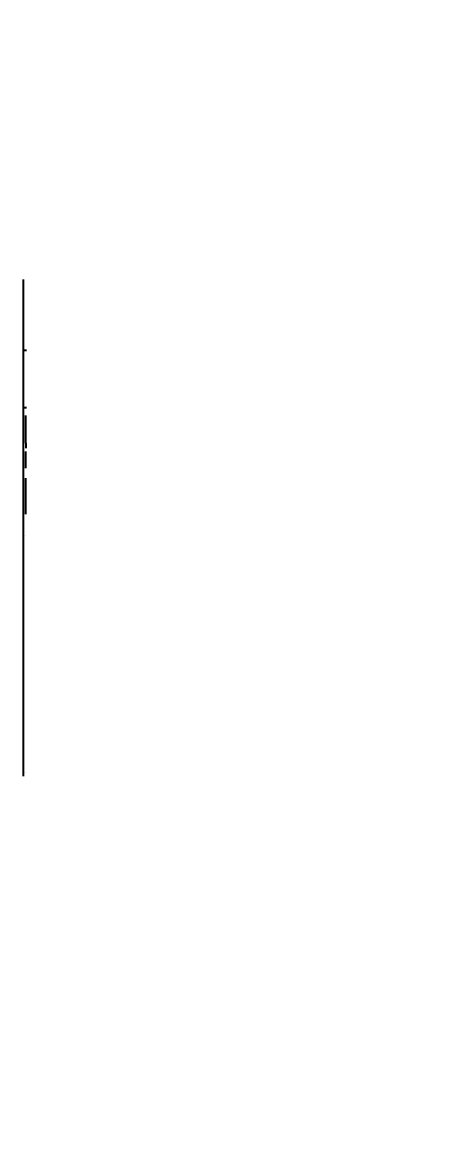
# Model space of a CAD drawing. Header units: millimetres. Extents: x 2 to 418, y 2 to 295.
# Drawn here: x 261.81 to 264.94, y 263.97 to 272.32 of the extents above; entities that cross this region are included whole.
import ezdxf

# ---------------------------------------------------------------- set-up
doc = ezdxf.new("R2010")
doc.units = ezdxf.units.MM
doc.styles.add('SLDTEXTSTYLE0', font='TXT', dxfattribs={"width": 0.75})
doc.dimstyles.new('SLDDIMSTYLE1', dxfattribs={"dimtxt": 3.175, "dimasz": 3.302, "dimexe": 0, "dimexo": 0.0625, "dimgap": 0.79375, "dimtad": 0, "dimtih": 1, "dimtoh": 1, "dimlfac": 15, "dimrnd": 1e-09, "dimzin": 4, "dimdsep": 46, "dimtxsty": 'SLDTEXTSTYLE0', "dimsah": 1, "dimcen": 0.09, "dimadec": 0, "dimazin": 1, "dimtfac": 1, "dimtofl": 0, "dimtmove": 0, "dimatfit": 3, "dimfxl": 0, "dimfrac": 2, "dimtolj": 1, "dimtzin": 12, "dimarcsym": 0})

# ---------------------------------------------------------------- blocks, each defined once
blk = doc.blocks.new('_D_23')
at = {"color": 7, "linetype": 'Continuous', "lineweight": 0}
for p, q in [((249.7638, 234.9342), (257.8972, 234.9342)), ((257.8972, 234.9342), (267.6294, 234.9342))]:
    blk.add_line(p, q, dxfattribs=at)
at = {"color": 7, "linetype": 'Continuous', "lineweight": 18}
for points in [[(249.7638, 234.9342), (253.0658, 234.4262), (253.0658, 235.4422)], [(257.8972, 234.9342), (254.5952, 235.4422), (254.5952, 234.4262)]]:
    blk.add_solid(points, dxfattribs=at)
at = {"color": 7, "linetype": 'Continuous', "lineweight": 18, "insert": (267.6294, 236.5068), "char_height": 3.175, "attachment_point": 1, "style": 'SLDTEXTSTYLE0'}
blk.add_mtext('122.00', dxfattribs=at)

msp = doc.modelspace()

# ---------------------------------------------------------------- linework, layer by layer
at = {"color": 7, "linetype": 'Continuous', "lineweight": 25}
for p, q in [((261.81806, 270.39064), (261.81806, 266.65731)), ((261.84324, 269.85797), (261.81806, 269.85797)), ((261.81806, 269.42859), (261.84324, 269.42859)), ((261.83718, 268.7701), (261.83718, 268.7701)), ((261.83718, 268.65749), (261.83718, 268.7701)), ((261.83718, 268.62731), (261.83718, 268.63612)), ((261.83718, 268.46372), (261.83718, 268.46372)), ((261.83718, 266.68791), (261.83718, 266.68791))]:
    msp.add_line(p, q, dxfattribs=at)
for points in [[(261.83718, 269.35622), (261.83718, 269.36026), (261.83718, 269.3643), (261.83718, 269.36834)], [(261.83718, 269.25949), (261.83718, 269.29109), (261.83718, 269.32366), (261.83718, 269.35622)], [(261.83718, 269.08673), (261.83718, 269.09076), (261.83718, 269.0948), (261.83718, 269.09884)], [(261.83718, 268.99002), (261.83718, 269.02161), (261.83718, 269.05417), (261.83718, 269.08673)], [(261.83718, 268.8614), (261.83718, 268.87031), (261.83718, 268.87923), (261.83718, 268.88814)], [(261.83718, 268.78926), (261.83718, 268.81316), (261.83718, 268.83728), (261.83718, 268.8614)]]:
    msp.add_open_spline(points, degree=3, dxfattribs=at)
for points, knots in [([(261.83718, 269.24279), (261.83718, 269.24279), (261.83718, 269.24447), (261.83718, 269.25046), (261.83718, 269.25477), (261.83718, 269.25949)], [0, 0, 0, 0, 0.5, 0.5, 1, 1, 1, 1]), ([(261.83718, 269.16124), (261.83718, 269.16518), (261.83718, 269.17304), (261.83718, 269.18482), (261.83718, 269.19654), (261.83718, 269.20821), (261.83718, 269.21981), (261.83718, 269.23137), (261.83718, 269.23898), (261.83718, 269.24279)], [0, 0, 0, 0, 0.1436344, 0.2864926, 0.428883, 0.571117, 0.7135074, 0.8563656, 1, 1, 1, 1]), ([(261.83718, 269.16124), (261.83718, 269.15281), (261.83718, 269.13816), (261.83718, 269.12694), (261.83718, 269.12217)], [0, 0, 0, 0, 0.5749777, 1, 1, 1, 1]), ([(261.83718, 268.97332), (261.83718, 268.97332), (261.83718, 268.975), (261.83718, 268.98099), (261.83718, 268.9853), (261.83718, 268.99002)], [0, 0, 0, 0, 0.5, 0.5, 1, 1, 1, 1]), ([(261.83718, 268.88814), (261.83718, 268.89037), (261.83718, 268.89255), (261.83718, 268.89563), (261.83718, 268.89652), (261.83718, 268.89652)], [0, 0, 0, 0, 0.5, 0.5, 1, 1, 1, 1]), ([(261.83718, 268.7701), (261.83718, 268.7701), (261.83718, 268.77208), (261.83718, 268.77905), (261.83718, 268.78401), (261.83718, 268.78926)], [0, 0, 0, 0, 0.5, 0.5, 1, 1, 1, 1]), ([(261.83718, 268.7156), (261.83718, 268.71751), (261.83718, 268.72132), (261.83718, 268.72688), (261.83718, 268.73228), (261.83718, 268.73919), (261.83718, 268.74723), (261.83718, 268.75552), (261.83718, 268.7623), (261.83718, 268.76722), (261.83718, 268.77041), (261.83718, 268.7708), (261.83718, 268.77099)], [0, 0, 0, 0, 0.0627141, 0.1249897, 0.1873153, 0.2501786, 0.3749488, 0.500118, 0.6248882, 0.7500574, 0.8749291, 1, 1, 1, 1]), ([(261.83718, 268.63612), (261.83718, 268.64145), (261.83718, 268.65209), (261.83718, 268.66804), (261.83718, 268.68395), (261.83718, 268.69981), (261.83718, 268.71034), (261.83718, 268.7156)], [0, 0, 0, 0, 0.2002153, 0.4001077, 0.5998923, 0.7997847, 1, 1, 1, 1])]:
    msp.add_open_spline(points, degree=3, knots=knots, dxfattribs=at)

# ---------------------------------------------------------------- dimensions: what is measured, and where the dimension line sits
at = {"color": 7, "linetype": 'Continuous', "lineweight": 18}
dim = msp.add_linear_dim(base=(257.89718, 234.93418), p1=(249.76384, 273.92398), p2=(257.89718, 274.12948), dimstyle='SLDDIMSTYLE1', dxfattribs=at)
dim.commit()
dim.dimension.update_dxf_attribs({"geometry": '_D_23', "text_midpoint": (274.08077, 234.93418), "dimtype": 160})

doc.saveas('drawing.dxf')
